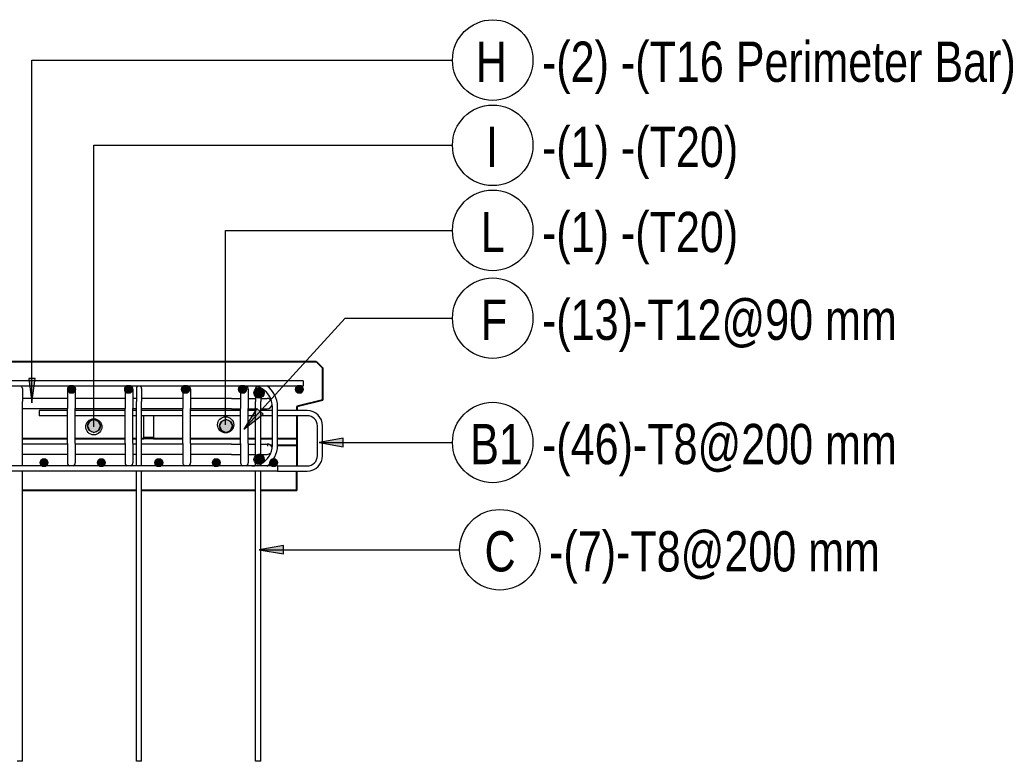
# Model space of a CAD drawing. Header units: millimetres. Extents: x -22025 to -1429, y -2879 to 29261.
# Drawn here: x -2971 to -1429, y 2091 to 3241 of the extents above; entities that cross this region are included whole.
import ezdxf

# ---------------------------------------------------------------- set-up
doc = ezdxf.new("R2010")
doc.units = ezdxf.units.MM
for name, color, linetype, lineweight in [('A-GENM', 13, 'Continuous', 18), ('A-WALL', 113, 'Continuous', 25), ('S-RBAR', 171, 'Continuous', 18), ('S-RBAR-IDEN', 171, 'Continuous', 9)]:
    doc.layers.add(name, color=color, linetype=linetype, lineweight=lineweight)
doc.styles.add('Nirmala UI Semilight_1', font='NirmalaS.ttf', dxfattribs={"width": 0.8, "height": 62.5})

# ---------------------------------------------------------------- blocks, each defined once
blk = doc.blocks.new('RR spread anchor face based - RR-SA-5_0-240-2134540-Elevation Top Copy 2 Copy 1')
at = {"layer": 'A-GENM'}
for p, q in [((-19982.1, 2593.7), (-19982.1, 2627.2)), ((-19967.1, 2627.2), (-19967.1, 2593.7)), ((-19982.1, 2591.2), (-19982.1, 2593.7)), ((-19982.1, 2593.7), (-19967.1, 2593.7)), ((-19967.1, 2591.2), (-19982.1, 2591.2)), ((-19967.1, 2593.7), (-19967.1, 2591.2))]:
    blk.add_line(p, q, dxfattribs=at)
blk = doc.blocks.new('M_Rebar Tag_rfa Dimension - ARROW-793927-Elevation Top Copy 2 Copy 1')
at = {"layer": 'S-RBAR-IDEN'}
blk.add_circle((-18670.5, 2585.6), 62.5, dxfattribs=at)
blk = doc.blocks.new('M_Rebar Tag_rfa MARK - ARROW-794226-Elevation Top Copy 2 Copy 1')
at = {"layer": 'S-RBAR-IDEN'}
blk.add_circle((-18670.5, 3178.9), 62.5, dxfattribs=at)
blk = doc.blocks.new('M_Rebar Tag_rfa MARK - DOT 1 MM-794228-Elevation Top Copy 2 Copy 1')
at = {"layer": 'S-RBAR-IDEN'}
blk.add_circle((-18670.5, 2914.7), 62.5, dxfattribs=at)

msp = doc.modelspace()

# ---------------------------------------------------------------- hatches: boundary and pattern name
at = {"layer": 'S-RBAR'}
h = msp.add_hatch(color=256, dxfattribs=at)
edge = h.paths.add_edge_path()
edge.add_arc((-2891.07644, 2668.09541), 6, 0, 360)
for points in [[(-2894.07644, 2662.89926), (-2888.07644, 2662.89926), (-2885.07644, 2668.09541), (-2888.07644, 2673.29157), (-2894.07644, 2673.29157), (-2897.07644, 2668.09541)], [(-2805.64786, 2662.89926), (-2799.64786, 2662.89926), (-2796.64786, 2668.09541), (-2799.64786, 2673.29157), (-2805.64786, 2673.29157), (-2808.64786, 2668.09541)], [(-2717.21929, 2662.89926), (-2711.21929, 2662.89926), (-2708.21929, 2668.09541), (-2711.21929, 2673.29157), (-2717.21929, 2673.29157), (-2720.21929, 2668.09541)], [(-2628.79072, 2662.89926), (-2622.79072, 2662.89926), (-2619.79072, 2668.09541), (-2622.79072, 2673.29157), (-2628.79072, 2673.29157), (-2631.79072, 2668.09541)], [(-2596.48228, 2655.36274), (-2592.15393, 2660.79032), (-2593.6987, 2667.55841), (-2599.95335, 2670.57049), (-2606.20801, 2667.55841), (-2607.75278, 2660.79032), (-2603.42442, 2655.36274), (-2596.98868, 2655.36274)], [(-2540.36215, 2662.89926), (-2534.36215, 2662.89926), (-2531.36215, 2668.09541), (-2534.36215, 2673.29157), (-2540.36215, 2673.29157), (-2543.36215, 2668.09541)], [(-2856.36215, 2601.19617), (-2849.29108, 2604.1251), (-2846.36215, 2611.19617), (-2849.29108, 2618.26724), (-2856.36215, 2621.19617), (-2863.43322, 2618.26724), (-2866.36215, 2611.19617), (-2863.43322, 2604.1251)], [(-2651.36215, 2601.19617), (-2644.29108, 2604.1251), (-2641.36215, 2611.19617), (-2644.29108, 2618.26724), (-2651.36215, 2621.19617), (-2658.43322, 2618.26724), (-2661.36215, 2611.19617), (-2658.43322, 2604.1251)], [(-2596.48228, 2552.25111), (-2592.15393, 2557.6787), (-2593.6987, 2564.44678), (-2599.95335, 2567.45886), (-2606.20801, 2564.44678), (-2607.75278, 2557.6787), (-2603.42442, 2552.25111), (-2596.98868, 2552.25111)], [(-2930.97753, 2549.10077), (-2927.97753, 2554.29693), (-2930.97753, 2559.49308), (-2936.97753, 2559.49308), (-2939.97753, 2554.29693), (-2936.97753, 2549.10077)], [(-2847.82369, 2549.10077), (-2841.82369, 2549.10077), (-2838.82369, 2554.29693), (-2841.82369, 2559.49308), (-2847.82369, 2559.49308), (-2850.82369, 2554.29693)], [(-2758.66984, 2549.10077), (-2752.66984, 2549.10077), (-2749.66984, 2554.29693), (-2752.66984, 2559.49308), (-2758.66984, 2559.49308), (-2761.66984, 2554.29693)], [(-2663.516, 2549.10077), (-2660.516, 2554.29693), (-2663.516, 2559.49308), (-2669.516, 2559.49308), (-2672.516, 2554.29693), (-2669.516, 2549.10077)], [(-2580.36215, 2549.10077), (-2574.36215, 2549.10077), (-2571.36215, 2554.29693), (-2574.36215, 2559.49308), (-2580.36215, 2559.49308), (-2583.36215, 2554.29693)]]:
    msp.add_hatch(color=256, dxfattribs=at).paths.add_polyline_path(points)
h = msp.add_hatch(color=256, dxfattribs=at)
edge = h.paths.add_edge_path()
edge.add_arc((-2802.64786, 2668.09541), 6, 0, 360)
h = msp.add_hatch(color=256, dxfattribs=at)
edge = h.paths.add_edge_path()
edge.add_arc((-2714.21929, 2668.09541), 6, 0, 360)
h = msp.add_hatch(color=256, dxfattribs=at)
edge = h.paths.add_edge_path()
edge.add_arc((-2625.79072, 2668.09541), 6, 0, 360)
h = msp.add_hatch(color=256, dxfattribs=at)
edge = h.paths.add_edge_path()
edge.add_arc((-2599.95335, 2662.57049), 8, 0, 360)
h = msp.add_hatch(color=256, dxfattribs=at)
edge = h.paths.add_edge_path()
edge.add_arc((-2537.36215, 2668.09541), 6, 0, 360)
h = msp.add_hatch(color=256, dxfattribs=at)
edge = h.paths.add_edge_path()
edge.add_arc((-2856.36215, 2611.19617), 10, 0, 360)
h = msp.add_hatch(color=256, dxfattribs=at)
edge = h.paths.add_edge_path()
edge.add_arc((-2651.36215, 2611.19617), 10, 0, 360)
h = msp.add_hatch(color=256, dxfattribs=at)
edge = h.paths.add_edge_path()
edge.add_arc((-2933.97753, 2554.29693), 6, 0, 360)
h = msp.add_hatch(color=256, dxfattribs=at)
edge = h.paths.add_edge_path()
edge.add_arc((-2844.82369, 2554.29693), 6, 0, 360)
h = msp.add_hatch(color=256, dxfattribs=at)
edge = h.paths.add_edge_path()
edge.add_arc((-2755.66984, 2554.29693), 6, 0, 360)
h = msp.add_hatch(color=256, dxfattribs=at)
edge = h.paths.add_edge_path()
edge.add_arc((-2666.516, 2554.29693), 6, 0, 360)
h = msp.add_hatch(color=256, dxfattribs=at)
edge = h.paths.add_edge_path()
edge.add_arc((-2599.95335, 2559.45886), 8, 0, 360)
h = msp.add_hatch(color=256, dxfattribs=at)
edge = h.paths.add_edge_path()
edge.add_arc((-2577.36215, 2554.29693), 6, 0, 360)
at = {"layer": 'S-RBAR-IDEN'}
for points in [[(-2952.71934, 2647.38651), (-2947.78237, 2684.88651), (-2957.6563, 2684.88651)], [(-2623.70112, 2606.28999), (-2593.52434, 2629.51355), (-2603.28715, 2638.43406)], [(-2506.8489, 2585.61635), (-2469.3489, 2579.00409), (-2469.3489, 2592.22861)], [(-2599.79046, 2419.20209), (-2562.29046, 2412.58983), (-2562.29046, 2425.81435)]]:
    msp.add_hatch(color=256, dxfattribs=at).paths.add_polyline_path(points)

# ---------------------------------------------------------------- linework, layer by layer
at = {"layer": 'A-WALL'}
for p, q in [((-3801.35957, 2711.19617), (-2511.36473, 2711.19617)), ((-2511.36473, 2711.19617), (-2501.36215, 2701.19359)), ((-2501.36215, 2701.19359), (-2501.36215, 2651.19617)), ((-2501.36215, 2651.19617), (-2541.36215, 2641.19617)), ((-2541.36215, 2641.19617), (-2541.36215, 2635.19617)), ((-2541.36215, 2627.19617), (-2541.36215, 2549.19617)), ((-2897.38593, 2591.18412), (-2967.36215, 2591.18412)), ((-2807.84522, 2591.18412), (-2885.38593, 2591.18412)), ((-2790.36215, 2591.18412), (-2795.84522, 2591.18412)), ((-2778.86215, 2591.18412), (-2782.36215, 2591.18412)), ((-2718.30452, 2591.18412), (-2763.86215, 2591.18412)), ((-2628.76381, 2591.18412), (-2706.30452, 2591.18412)), ((-2605.36215, 2591.18412), (-2616.76381, 2591.18412)), ((-2579.36215, 2591.18412), (-2597.36215, 2591.18412)), ((-2541.36215, 2591.18412), (-2571.36215, 2591.18412)), ((-2585.71708, 2581.18412), (-2587.56173, 2581.18412)), ((-2579.36215, 2581.18412), (-2582.36702, 2581.18412)), ((-2541.36215, 2581.18412), (-2571.36215, 2581.18412)), ((-2541.36215, 2511.19617), (-2541.36215, 2541.19617)), ((-2790.36215, 2511.19617), (-2967.36215, 2511.19617)), ((-2605.36215, 2511.19617), (-2782.36215, 2511.19617)), ((-2541.36215, 2511.19617), (-2597.36215, 2511.19617))]:
    msp.add_line(p, q, dxfattribs=at)
at = {"layer": 'S-RBAR'}
for p, q in [((-2531.36215, 2681.19617), (-3781.36215, 2681.19617)), ((-2531.36215, 2673.19617), (-3781.36215, 2673.19617)), ((-2967.36215, 2669.19617), (-2967.36215, 2649.19617)), ((-2897.38593, 2668.19453), (-2897.38593, 2638.19453)), ((-2894.07644, 2673.29157), (-2897.07644, 2668.09541)), ((-2897.07644, 2668.09541), (-2894.07644, 2662.89926)), ((-2888.07644, 2673.29157), (-2894.07644, 2673.29157)), ((-2885.07644, 2668.09541), (-2888.07644, 2673.29157)), ((-2888.07644, 2662.89926), (-2885.07644, 2668.09541)), ((-2885.38593, 2668.19453), (-2885.38593, 2638.19453)), ((-2805.64786, 2673.29157), (-2808.64786, 2668.09541)), ((-2808.64786, 2668.09541), (-2805.64786, 2662.89926)), ((-2807.84522, 2668.19453), (-2807.84522, 2638.19453)), ((-2799.64786, 2673.29157), (-2805.64786, 2673.29157)), ((-2796.64786, 2668.09541), (-2799.64786, 2673.29157)), ((-2799.64786, 2662.89926), (-2796.64786, 2668.09541)), ((-2795.84522, 2668.19453), (-2795.84522, 2638.19453)), ((-2790.36215, 2669.19617), (-2790.36215, 2649.19617)), ((-2782.36215, 2669.19617), (-2782.36215, 2649.19617)), ((-2717.21929, 2673.29157), (-2720.21929, 2668.09541)), ((-2720.21929, 2668.09541), (-2717.21929, 2662.89926)), ((-2718.30452, 2668.19453), (-2718.30452, 2638.19453)), ((-2711.21929, 2673.29157), (-2717.21929, 2673.29157)), ((-2708.21929, 2668.09541), (-2711.21929, 2673.29157)), ((-2711.21929, 2662.89926), (-2708.21929, 2668.09541)), ((-2706.30452, 2668.19453), (-2706.30452, 2638.19453)), ((-2628.79072, 2673.29157), (-2631.79072, 2668.09541)), ((-2631.79072, 2668.09541), (-2628.79072, 2662.89926)), ((-2622.79072, 2673.29157), (-2628.79072, 2673.29157)), ((-2628.76381, 2668.19453), (-2628.76381, 2638.19453)), ((-2619.79072, 2668.09541), (-2622.79072, 2673.29157)), ((-2622.79072, 2662.89926), (-2619.79072, 2668.09541)), ((-2616.76381, 2668.19453), (-2616.76381, 2638.19453)), ((-2606.20801, 2667.55841), (-2607.75278, 2660.79032)), ((-2599.95335, 2670.57049), (-2606.20801, 2667.55841)), ((-2605.36215, 2669.19617), (-2605.36215, 2649.19617)), ((-2593.6987, 2667.55841), (-2599.95335, 2670.57049)), ((-2597.36215, 2669.19617), (-2597.36215, 2649.19617)), ((-2592.15393, 2660.79032), (-2593.6987, 2667.55841)), ((-2540.36215, 2673.29157), (-2543.36215, 2668.09541)), ((-2543.36215, 2668.09541), (-2540.36215, 2662.89926)), ((-2534.36215, 2673.29157), (-2540.36215, 2673.29157)), ((-2531.36215, 2668.09541), (-2534.36215, 2673.29157)), ((-2534.36215, 2662.89926), (-2531.36215, 2668.09541)), ((-2531.36215, 2681.19617), (-2531.36215, 2673.19617)), ((-2897.38593, 2653.98444), (-2967.36215, 2653.98444)), ((-2894.07644, 2662.89926), (-2888.07644, 2662.89926)), ((-2807.84522, 2653.98444), (-2885.38593, 2653.98444)), ((-2805.64786, 2662.89926), (-2799.64786, 2662.89926)), ((-2790.36215, 2653.98444), (-2795.84522, 2653.98444)), ((-2718.30452, 2653.98444), (-2782.36215, 2653.98444)), ((-2717.21929, 2662.89926), (-2711.21929, 2662.89926)), ((-2643.06173, 2653.98444), (-2706.30452, 2653.98444)), ((-2643.06173, 2653.98444), (-2628.69734, 2653.98444)), ((-2628.79072, 2662.89926), (-2622.79072, 2662.89926)), ((-2616.63779, 2653.98444), (-2605.25793, 2653.98444)), ((-2607.75278, 2660.79032), (-2603.42442, 2655.36274)), ((-2603.42442, 2655.36274), (-2596.98868, 2655.36274)), ((-2597.31096, 2653.98444), (-2587.56173, 2653.98444)), ((-2596.98868, 2655.36274), (-2596.48228, 2655.36274)), ((-2596.48228, 2655.36274), (-2592.15393, 2660.79032)), ((-2540.36215, 2662.89926), (-2534.36215, 2662.89926)), ((-2967.36215, 2549.19617), (-2967.36215, 2649.19617)), ((-2897.38593, 2637.98444), (-2967.36215, 2637.98444)), ((-2897.38593, 2584.16132), (-2897.38593, 2638.19453)), ((-2885.38593, 2584.16132), (-2885.38593, 2638.19453)), ((-2807.84522, 2637.98444), (-2885.38593, 2637.98444)), ((-2807.84522, 2584.16132), (-2807.84522, 2638.19453)), ((-2795.84522, 2584.16132), (-2795.84522, 2638.19453)), ((-2790.36215, 2637.98444), (-2795.84522, 2637.98444)), ((-2790.36215, 2549.19617), (-2790.36215, 2649.19617)), ((-2782.36215, 2549.19617), (-2782.36215, 2649.19617)), ((-2718.30452, 2637.98444), (-2782.36215, 2637.98444)), ((-2718.30452, 2584.16132), (-2718.30452, 2638.19453)), ((-2706.30452, 2584.16132), (-2706.30452, 2638.19453)), ((-2643.06173, 2637.98444), (-2706.30452, 2637.98444)), ((-2643.06173, 2637.98444), (-2628.69734, 2637.98444)), ((-2628.76381, 2584.16132), (-2628.76381, 2638.19453)), ((-2616.76381, 2584.16132), (-2616.76381, 2638.19453)), ((-2616.63779, 2637.98444), (-2605.25793, 2637.98444)), ((-2605.36215, 2549.19617), (-2605.36215, 2649.19617)), ((-2597.36215, 2549.19617), (-2597.36215, 2649.19617)), ((-2597.31096, 2637.98444), (-2587.56173, 2637.98444)), ((-2579.36215, 2581.19617), (-2579.36215, 2641.19617)), ((-2571.36215, 2581.19617), (-2571.36215, 2641.19617)), ((-2897.38593, 2635.19617), (-2941.36215, 2635.19617)), ((-2941.36215, 2635.19617), (-2941.36215, 2627.19617)), ((-2897.38593, 2627.19617), (-2941.36215, 2627.19617)), ((-2807.84522, 2635.19617), (-2885.38593, 2635.19617)), ((-2807.84522, 2627.19617), (-2885.38593, 2627.19617)), ((-2790.36215, 2635.19617), (-2795.84522, 2635.19617)), ((-2790.36215, 2627.19617), (-2795.84522, 2627.19617)), ((-2718.30452, 2635.19617), (-2782.36215, 2635.19617)), ((-2718.30452, 2627.19617), (-2782.36215, 2627.19617)), ((-2628.76381, 2635.19617), (-2706.30452, 2635.19617)), ((-2628.76381, 2627.19617), (-2706.30452, 2627.19617)), ((-2605.36215, 2635.19617), (-2616.76381, 2635.19617)), ((-2605.36215, 2627.19617), (-2616.76381, 2627.19617)), ((-2579.36215, 2635.19617), (-2597.36215, 2635.19617)), ((-2579.36215, 2627.19617), (-2597.36215, 2627.19617)), ((-2525.36215, 2635.19617), (-2571.36215, 2635.19617)), ((-2525.36215, 2627.19617), (-2571.36215, 2627.19617)), ((-2863.43322, 2618.26724), (-2866.36215, 2611.19617)), ((-2866.36215, 2611.19617), (-2863.43322, 2604.1251)), ((-2856.36215, 2621.19617), (-2863.43322, 2618.26724)), ((-2849.29108, 2618.26724), (-2856.36215, 2621.19617)), ((-2846.36215, 2611.19617), (-2849.29108, 2618.26724)), ((-2849.29108, 2604.1251), (-2846.36215, 2611.19617)), ((-2658.43322, 2618.26724), (-2661.36215, 2611.19617)), ((-2661.36215, 2611.19617), (-2658.43322, 2604.1251)), ((-2651.36215, 2621.19617), (-2658.43322, 2618.26724)), ((-2644.29108, 2618.26724), (-2651.36215, 2621.19617)), ((-2641.36215, 2611.19617), (-2644.29108, 2618.26724)), ((-2644.29108, 2604.1251), (-2641.36215, 2611.19617)), ((-2509.36215, 2565.19617), (-2509.36215, 2611.19617)), ((-2501.36215, 2565.19617), (-2501.36215, 2611.19617)), ((-2863.43322, 2604.1251), (-2856.36215, 2601.19617)), ((-2856.36215, 2601.19617), (-2849.29108, 2604.1251)), ((-2658.43322, 2604.1251), (-2651.36215, 2601.19617)), ((-2651.36215, 2601.19617), (-2644.29108, 2604.1251)), ((-2897.38593, 2583.17265), (-2967.36215, 2583.17265)), ((-2897.38593, 2584.16132), (-2897.38593, 2554.16132)), ((-2885.38593, 2584.16132), (-2885.38593, 2554.16132)), ((-2807.84522, 2583.17265), (-2885.38593, 2583.17265)), ((-2807.84522, 2584.16132), (-2807.84522, 2554.16132)), ((-2795.84522, 2584.16132), (-2795.84522, 2554.16132)), ((-2790.36215, 2583.17265), (-2795.84522, 2583.17265)), ((-2718.30452, 2583.17265), (-2782.36215, 2583.17265)), ((-2718.30452, 2584.16132), (-2718.30452, 2554.16132)), ((-2706.30452, 2584.16132), (-2706.30452, 2554.16132)), ((-2643.06173, 2583.17265), (-2706.30452, 2583.17265)), ((-2643.06173, 2583.17265), (-2628.69734, 2583.17265)), ((-2628.76381, 2584.16132), (-2628.76381, 2554.16132)), ((-2616.76381, 2584.16132), (-2616.76381, 2554.16132)), ((-2616.63779, 2583.17265), (-2605.25793, 2583.17265)), ((-2597.31096, 2583.17265), (-2587.56173, 2583.17265)), ((-2897.38593, 2567.17265), (-2967.36215, 2567.17265)), ((-2807.84522, 2567.17265), (-2885.38593, 2567.17265)), ((-2790.36215, 2567.17265), (-2795.84522, 2567.17265)), ((-2718.30452, 2567.17265), (-2782.36215, 2567.17265)), ((-2643.06173, 2567.17265), (-2706.30452, 2567.17265)), ((-2643.06173, 2567.17265), (-2628.69734, 2567.17265)), ((-2616.63779, 2567.17265), (-2605.25793, 2567.17265)), ((-2606.20801, 2564.44678), (-2607.75278, 2557.6787)), ((-2599.95335, 2567.45886), (-2606.20801, 2564.44678)), ((-2593.6987, 2564.44678), (-2599.95335, 2567.45886)), ((-2597.31096, 2567.17265), (-2587.56173, 2567.17265)), ((-2592.15393, 2557.6787), (-2593.6987, 2564.44678)), ((-2571.36215, 2549.19617), (-3745.17677, 2549.19617)), ((-2936.97753, 2559.49308), (-2939.97753, 2554.29693)), ((-2939.97753, 2554.29693), (-2936.97753, 2549.10077)), ((-2930.97753, 2559.49308), (-2936.97753, 2559.49308)), ((-2936.97753, 2549.10077), (-2930.97753, 2549.10077)), ((-2927.97753, 2554.29693), (-2930.97753, 2559.49308)), ((-2930.97753, 2549.10077), (-2927.97753, 2554.29693)), ((-2847.82369, 2559.49308), (-2850.82369, 2554.29693)), ((-2850.82369, 2554.29693), (-2847.82369, 2549.10077)), ((-2841.82369, 2559.49308), (-2847.82369, 2559.49308)), ((-2847.82369, 2549.10077), (-2841.82369, 2549.10077)), ((-2838.82369, 2554.29693), (-2841.82369, 2559.49308)), ((-2841.82369, 2549.10077), (-2838.82369, 2554.29693)), ((-2758.66984, 2559.49308), (-2761.66984, 2554.29693)), ((-2761.66984, 2554.29693), (-2758.66984, 2549.10077)), ((-2752.66984, 2559.49308), (-2758.66984, 2559.49308)), ((-2758.66984, 2549.10077), (-2752.66984, 2549.10077)), ((-2749.66984, 2554.29693), (-2752.66984, 2559.49308)), ((-2752.66984, 2549.10077), (-2749.66984, 2554.29693)), ((-2669.516, 2559.49308), (-2672.516, 2554.29693)), ((-2672.516, 2554.29693), (-2669.516, 2549.10077)), ((-2663.516, 2559.49308), (-2669.516, 2559.49308)), ((-2669.516, 2549.10077), (-2663.516, 2549.10077)), ((-2660.516, 2554.29693), (-2663.516, 2559.49308)), ((-2663.516, 2549.10077), (-2660.516, 2554.29693)), ((-2607.75278, 2557.6787), (-2603.42442, 2552.25111)), ((-2603.42442, 2552.25111), (-2596.98868, 2552.25111)), ((-2596.98868, 2552.25111), (-2596.48228, 2552.25111)), ((-2596.48228, 2552.25111), (-2592.15393, 2557.6787)), ((-2580.36215, 2559.49308), (-2583.36215, 2554.29693)), ((-2583.36215, 2554.29693), (-2580.36215, 2549.10077)), ((-2574.36215, 2559.49308), (-2580.36215, 2559.49308)), ((-2580.36215, 2549.10077), (-2574.36215, 2549.10077)), ((-2571.36215, 2554.29693), (-2574.36215, 2559.49308)), ((-2574.36215, 2549.10077), (-2571.36215, 2554.29693)), ((-2571.36215, 2549.19617), (-2525.36215, 2549.19617)), ((-2571.36215, 2549.19617), (-2571.36215, 2541.19617)), ((-2571.36215, 2541.19617), (-3745.17677, 2541.19617)), ((-2967.36215, 2091.19617), (-2967.36215, 2541.19617)), ((-2790.36215, 2091.19617), (-2790.36215, 2541.19617)), ((-2782.36215, 2091.19617), (-2782.36215, 2541.19617)), ((-2605.36215, 2091.19617), (-2605.36215, 2541.19617)), ((-2597.36215, 2091.19617), (-2597.36215, 2541.19617)), ((-2571.36215, 2541.19617), (-2525.36215, 2541.19617)), ((-2967.36215, 2091.19617), (-2975.36215, 2091.19617)), ((-2782.36215, 2091.19617), (-2790.36215, 2091.19617)), ((-2597.36215, 2091.19617), (-2605.36215, 2091.19617))]:
    msp.add_line(p, q, dxfattribs=at)
for centre, radius in [((-2891.07644, 2668.09541), 6), ((-2802.64786, 2668.09541), 6), ((-2714.21929, 2668.09541), 6), ((-2625.79072, 2668.09541), 6), ((-2599.95335, 2662.57049), 8), ((-2537.36215, 2668.09541), 6), ((-2856.36215, 2611.19617), 10), ((-2651.36215, 2611.19617), 10), ((-2933.97753, 2554.29693), 6), ((-2844.82369, 2554.29693), 6), ((-2755.66984, 2554.29693), 6), ((-2666.516, 2554.29693), 6), ((-2599.95335, 2559.45886), 8), ((-2577.36215, 2554.29693), 6)]:
    msp.add_circle(centre, radius, dxfattribs=at)
for centre, radius, start, end in [((-2971.36215, 2669.19617), 4, 360, 89.99999989), ((-2891.38593, 2668.19453), 6, 123.05996932, 180), ((-2891.38593, 2668.19453), 6, 0, 56.94003068), ((-2801.84522, 2668.19453), 6, 123.05996932, 180), ((-2801.84522, 2668.19453), 6, 0, 56.94003068), ((-2786.36215, 2669.19617), 4, 90.00000011, 180), ((-2786.36215, 2669.19617), 4, 360, 89.99999989), ((-2712.30452, 2668.19453), 6, 123.05996932, 180), ((-2712.30452, 2668.19453), 6, 0, 56.94003068), ((-2622.76381, 2668.19453), 6, 123.05996932, 180), ((-2622.76381, 2668.19453), 6, 0, 56.94003068), ((-2611.36215, 2641.19617), 32, 360, 90), ((-2601.36215, 2669.19617), 4, 135, 180), ((-2601.36215, 2669.19617), 4, 360, 8.29427136), ((-2611.36215, 2641.19617), 40, 0, 53.76799873), ((-2587.56173, 2645.98444), 8, 30.73370642, 90), ((-2587.56173, 2645.98444), 8, 270, 348.14686047), ((-2525.36215, 2611.19617), 24, 0, 90), ((-2525.36215, 2611.19617), 16, 0, 90), ((-2611.36215, 2581.19617), 32, 296.11287715, 0), ((-2611.36215, 2581.19617), 40, 306.23200127, 0), ((-2587.56173, 2575.17265), 8, 15.68715776, 90), ((-2587.56173, 2575.17265), 8, 270, 315), ((-2525.36215, 2565.19617), 16, 270, 360), ((-2525.36215, 2565.19617), 24, 270, 360), ((-2891.38593, 2554.16132), 6, 180, 236.36595545), ((-2891.38593, 2554.16132), 6, 303.63404455, 360), ((-2801.84522, 2554.16132), 6, 180, 236.36595545), ((-2801.84522, 2554.16132), 6, 303.63404455, 360), ((-2712.30452, 2554.16132), 6, 180, 236.36595545), ((-2712.30452, 2554.16132), 6, 303.63404455, 360), ((-2622.76381, 2554.16132), 6, 180, 236.36595545), ((-2622.76381, 2554.16132), 6, 303.63404455, 360), ((-2611.36215, 2581.19617), 32, 270, 280.86666555)]:
    msp.add_arc(centre, radius, start, end, dxfattribs=at)
at = {"layer": 'S-RBAR-IDEN'}
for p, q in [((-2952.71934, 3178.85511), (-2299.74817, 3178.85511)), ((-2952.71934, 2647.38651), (-2952.71934, 3178.85511)), ((-2856.56008, 3046.7169), (-2299.74817, 3046.7169)), ((-2856.56008, 2609.92699), (-2856.56008, 3046.7169)), ((-2651.93568, 2914.68929), (-2299.74817, 2914.68929)), ((-2651.93568, 2613.06646), (-2651.93568, 2914.68929)), ((-2623.70112, 2606.28999), (-2466.33551, 2778.51435)), ((-2466.33551, 2778.51435), (-2299.74817, 2778.51435)), ((-2947.78237, 2684.88651), (-2957.6563, 2684.88651)), ((-2957.6563, 2684.88651), (-2952.71934, 2647.38651)), ((-2952.71934, 2647.38651), (-2947.78237, 2684.88651)), ((-2603.28715, 2638.43406), (-2623.70112, 2606.28999)), ((-2593.52434, 2629.51355), (-2603.28715, 2638.43406)), ((-2623.70112, 2606.28999), (-2593.52434, 2629.51355)), ((-2469.3489, 2592.22861), (-2506.8489, 2585.61635)), ((-2469.3489, 2579.00409), (-2469.3489, 2592.22861)), ((-2506.8489, 2585.61635), (-2469.3489, 2579.00409)), ((-2506.8489, 2585.61635), (-2299.74817, 2585.61635)), ((-2562.29046, 2425.81435), (-2599.79046, 2419.20209)), ((-2562.29046, 2412.58983), (-2562.29046, 2425.81435)), ((-2599.79046, 2419.20209), (-2562.29046, 2412.58983)), ((-2599.79046, 2419.20209), (-2288.72451, 2419.20209))]:
    msp.add_line(p, q, dxfattribs=at)
for centre in [(-2856.56008, 2609.92699), (-2651.93568, 2613.06646)]:
    msp.add_circle(centre, 12.5, dxfattribs=at)

# ---------------------------------------------------------------- block references
at = {"layer": 'A-GENM'}
msp.add_blockref('RR spread anchor face based - RR-SA-5_0-240-2134540-Elevation Top Copy 2 Copy 1', (17203.20735, 0), dxfattribs=at)
at = {"layer": 'S-RBAR-IDEN'}
for name, p in [('M_Rebar Tag_rfa MARK - ARROW-794226-Elevation Top Copy 2 Copy 1', (16433.20735, 0)), ('M_Rebar Tag_rfa MARK - DOT 1 MM-794228-Elevation Top Copy 2 Copy 1', (16433.20735, 132.02761)), ('M_Rebar Tag_rfa MARK - DOT 1 MM-794228-Elevation Top Copy 2 Copy 1', (16433.20735, 0)), ('M_Rebar Tag_rfa Dimension - ARROW-793927-Elevation Top Copy 2 Copy 1', (16433.20735, 192.898)), ('M_Rebar Tag_rfa Dimension - ARROW-793927-Elevation Top Copy 2 Copy 1', (16433.20735, 0)), ('M_Rebar Tag_rfa Dimension - ARROW-793927-Elevation Top Copy 2 Copy 1', (16444.23101, -166.41426))]:
    msp.add_blockref(name, p, dxfattribs=at)

# ---------------------------------------------------------------- texts
at = {"layer": 'S-RBAR-IDEN', "char_height": 62.5, "attachment_point": 1, "style": 'Nirmala UI Semilight_1'}
for s, insert, width in [('H', (-2263.7289, 3207.6563), 59.324875), ('-(2) -(T16 Perimeter Bar)', (-2160.86608, 3207.6563), 873.839375), ('I', (-2247.8289, 3075.51809), 20.843875), ('-(1) -(T20)', (-2160.86608, 3075.51809), 352.7425), ('-(1) -(T20)', (-2160.86608, 2943.49048), 352.7425), ('L', (-2255.7289, 2943.49048), 40.084375), ('F', (-2255.7289, 2807.31554), 40.084375), ('-(13)-T12@90 mm', (-2160.86608, 2807.31554), 650.97025), ('B1', (-2272.2289, 2614.41754), 80.16875), ('-(46)-T8@200 mm', (-2160.86608, 2614.41754), 678.227625), ('C', (-2250.00524, 2448.00328), 52.911375), ('-(7)-T8@200 mm', (-2149.84241, 2448.00328), 630.126375)]:
    msp.add_mtext(s, dxfattribs=dict(at, insert=insert, width=width))

doc.saveas('drawing.dxf')
